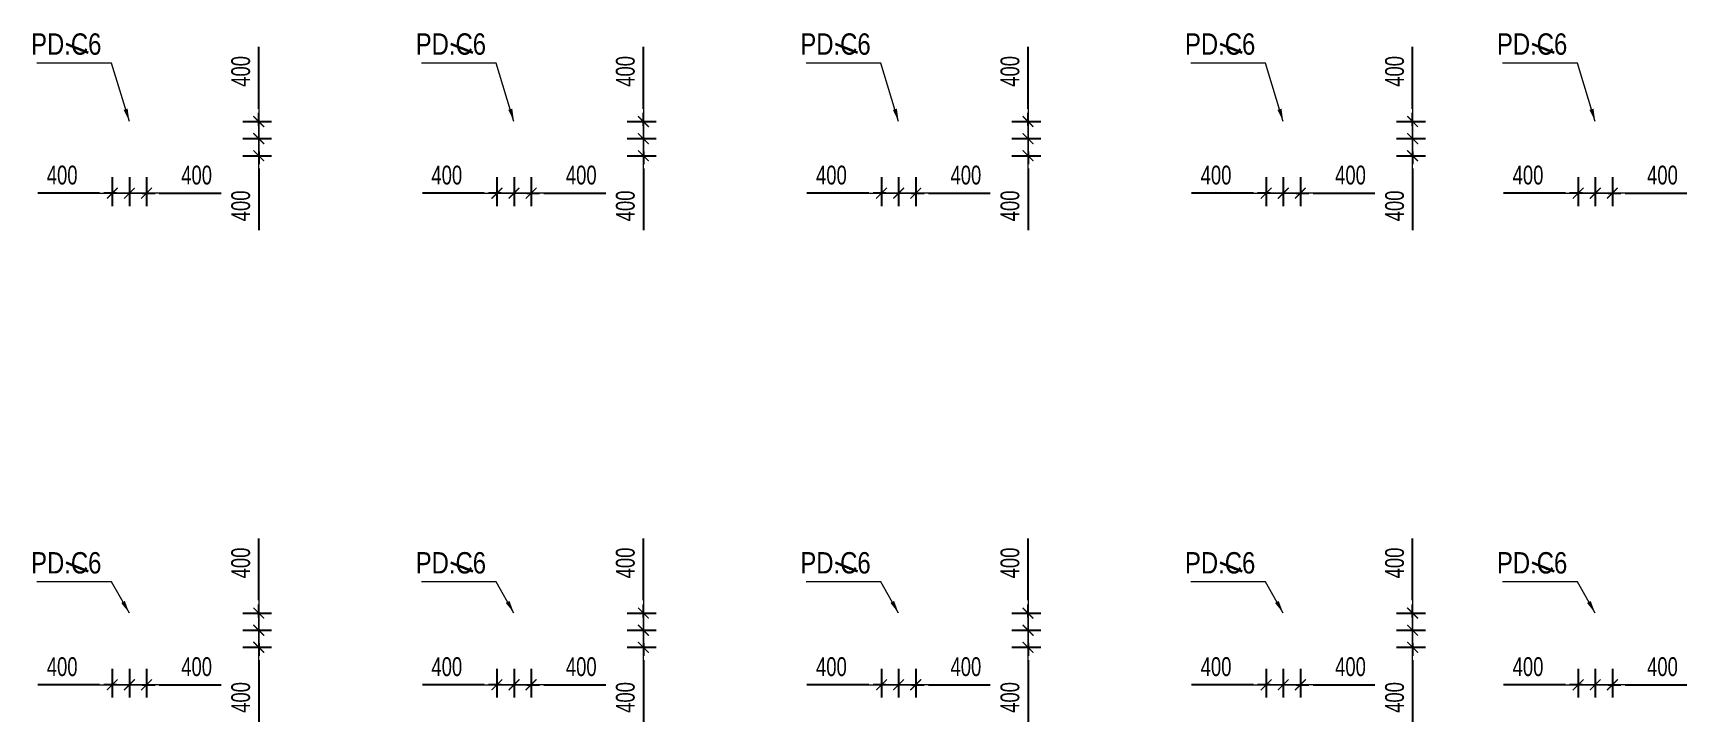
# Model space of a CAD drawing. Header units: millimetres. Extents: x -259680 to 286077, y -1281 to 94455.
# Drawn here: x 52446 to 91145, y 3255 to 19369 of the extents above; entities that cross this region are included whole.
import ezdxf
from ezdxf.enums import TextEntityAlignment as Align

# ---------------------------------------------------------------- set-up
doc = ezdxf.new("R2010")
doc.units = ezdxf.units.MM
doc.layers.get('Defpoints').update_dxf_attribs({"color": 151, "lineweight": 9})
for name, color, linetype, lineweight in [('$0$C1', 20, 'Continuous', 35), ('$1$NDC_S_ANNO', 7, 'Continuous', 20), ('$1$NDC_S_DIM', 1, 'Continuous', 15), ('NDC_S_DIM', 1, 'Continuous', 15)]:
    doc.layers.add(name, color=color, linetype=linetype, lineweight=lineweight)
doc.styles.add('$1$NDC_DIM', font='', dxfattribs={"width": 0.75})
doc.styles.add('$2$ARIAL', font='arial.ttf', dxfattribs={"width": 0.8})
doc.styles.add('NDC_DIM', font='', dxfattribs={"width": 0.75})
doc.styles.get('$1$NDC_DIM').set_extended_font_data('Dotum')
doc.styles.get('NDC_DIM').set_extended_font_data('Dotum')
doc.dimstyles.new('$0$NDC_dim_150', dxfattribs={"dimscale": 150, "dimtxt": 2.2, "dimasz": 1.5, "dimexe": 1.5, "dimexo": 2.5, "dimgap": 1, "dimtad": 1, "dimdec": 0, "dimzin": 0, "dimdsep": 46, "dimtxsty": '$1$NDC_DIM', "dimblk": '$1$DIMMARK', "dimcen": 0.09, "dimdle": 1.2, "dimclrd": 1, "dimclre": 1, "dimclrt": 3, "dimadec": 0, "dimazin": 0, "dimtfac": 1, "dimtdec": 0, "dimtix": 1, "dimtofl": 0, "dimtmove": 0, "dimatfit": 3, "dimfxl": 6, "dimfxlon": 1, "dimtolj": 1, "dimtzin": 0, "dimarcsym": 0})
doc.dimstyles.new('$1$NDC_dim_iso', dxfattribs={"dimtxt": 2.2, "dimasz": 1, "dimexe": 1.5, "dimexo": 2.5, "dimgap": 1, "dimtad": 1, "dimdec": 0, "dimzin": 0, "dimdsep": 46, "dimtxsty": '$1$NDC_DIM', "dimblk": '$1$DIMMARK', "dimcen": 0.09, "dimdle": 1.2, "dimclrd": 1, "dimclre": 1, "dimclrt": 3, "dimadec": 0, "dimazin": 0, "dimtfac": 1, "dimtdec": 0, "dimtix": 1, "dimtofl": 0, "dimtmove": 0, "dimatfit": 3, "dimfxl": 6, "dimfxlon": 1, "dimtolj": 1, "dimtzin": 0, "dimarcsym": 0})
doc.dimstyles.new('NDC_dim_200', dxfattribs={"dimscale": 200, "dimtxt": 2.2, "dimasz": 1.5, "dimexe": 1.5, "dimexo": 2.5, "dimgap": 1, "dimtad": 1, "dimdec": 0, "dimzin": 0, "dimdsep": 46, "dimtxsty": 'NDC_DIM', "dimblk": 'DIMMARK', "dimcen": 0.09, "dimdle": 1.2, "dimclrd": 1, "dimclre": 1, "dimclrt": 3, "dimadec": 0, "dimazin": 0, "dimtfac": 1, "dimtdec": 0, "dimtix": 1, "dimtofl": 0, "dimtmove": 0, "dimatfit": 3, "dimfxl": 6, "dimfxlon": 1, "dimtolj": 1, "dimtzin": 0, "dimarcsym": 0})

# ---------------------------------------------------------------- blocks, each defined once
blk = doc.blocks.new('$1$DIMMARK')
at = {"layer": '$1$NDC_S_DIM', "color": 1}
blk.add_line((-1.5, 0), (1, 0), dxfattribs=at)
at = {"layer": '$1$NDC_S_DIM', "color": 2, "const_width": 0.1}
blk.add_lwpolyline([(-0.42, -0.42), (0.42, 0.42)], dxfattribs=at)
blk = doc.blocks.new('DIMMARK')
at = {"layer": 'NDC_S_DIM', "color": 1}
blk.add_line((-1.5, 0), (1, 0), dxfattribs=at)
at = {"layer": 'NDC_S_DIM', "color": 2, "const_width": 0.1}
blk.add_lwpolyline([(-0.42, -0.42), (0.42, 0.42)], dxfattribs=at)
blk = doc.blocks.new('*D358')
at = {"layer": 'Defpoints', "color": 0, "ltscale": 100, "transparency": 16777216}
for p in [(54700, 5000), (55100, 5000), (55100, 4124)]:
    blk.add_point(p, dxfattribs=at)
at = {"layer": 'NDC_S_DIM', "color": 1, "lineweight": -2, "ltscale": 100, "transparency": 16777216}
for p, q in [((54700, 4500), (54700, 3824)), ((55100, 4500), (55100, 3824)), ((54400, 4124), (54100, 4124)), ((55400, 4124), (56845, 4124))]:
    blk.add_line(p, q, dxfattribs=at)
at = {"layer": 'NDC_S_DIM', "color": 1, "lineweight": -2, "ltscale": 100, "transparency": 16777216, "xscale": 300, "yscale": 300, "zscale": 300}
blk.add_blockref('DIMMARK', (54700, 4124), dxfattribs=at)
at = {"layer": 'NDC_S_DIM', "color": 1, "lineweight": -2, "ltscale": 100, "transparency": 16777216, "xscale": 300, "yscale": 300, "zscale": 300, "rotation": 180}
blk.add_blockref('DIMMARK', (55100, 4124), dxfattribs=at)
at = {"layer": 'NDC_S_DIM', "color": 3, "ltscale": 100, "transparency": 16777216, "insert": (56273, 4545), "char_height": 440, "attachment_point": 5, "style": 'NDC_DIM'}
blk.add_mtext('\\A1;400', dxfattribs=at)
blk = doc.blocks.new('*D359')
at = {"layer": 'Defpoints', "color": 0, "ltscale": 100, "transparency": 16777216}
for p in [(54300, 5000), (54700, 5000), (54700, 4124)]:
    blk.add_point(p, dxfattribs=at)
at = {"layer": 'NDC_S_DIM', "color": 1, "lineweight": -2, "ltscale": 100, "transparency": 16777216}
for p, q in [((54300, 4500), (54300, 3824)), ((54700, 4500), (54700, 3824)), ((54000, 4124), (52555, 4124)), ((55000, 4124), (55300, 4124))]:
    blk.add_line(p, q, dxfattribs=at)
at = {"layer": 'NDC_S_DIM', "color": 1, "lineweight": -2, "ltscale": 100, "transparency": 16777216, "xscale": 300, "yscale": 300, "zscale": 300}
blk.add_blockref('DIMMARK', (54300, 4124), dxfattribs=at)
at = {"layer": 'NDC_S_DIM', "color": 1, "lineweight": -2, "ltscale": 100, "transparency": 16777216, "xscale": 300, "yscale": 300, "zscale": 300, "rotation": 180}
blk.add_blockref('DIMMARK', (54700, 4124), dxfattribs=at)
at = {"layer": 'NDC_S_DIM', "color": 3, "ltscale": 100, "transparency": 16777216, "insert": (53127, 4545), "char_height": 440, "attachment_point": 5, "style": 'NDC_DIM'}
blk.add_mtext('\\A1;400', dxfattribs=at)
blk = doc.blocks.new('*D360')
at = {"layer": 'Defpoints', "color": 0, "ltscale": 100, "transparency": 16777216}
for p in [(56851, 5800), (57727, 5800), (56851, 5400)]:
    blk.add_point(p, dxfattribs=at)
at = {"layer": 'NDC_S_DIM', "color": 1, "lineweight": -2, "ltscale": 100, "transparency": 16777216}
for p, q in [((57727, 6100), (57727, 7545)), ((57351, 5800), (58027, 5800)), ((57351, 5400), (58027, 5400)), ((57727, 5100), (57727, 4800))]:
    blk.add_line(p, q, dxfattribs=at)
at = {"layer": 'NDC_S_DIM', "color": 1, "lineweight": -2, "ltscale": 100, "transparency": 16777216, "xscale": 300, "yscale": 300, "zscale": 300}
for p, rotation in [((57727, 5800), 270), ((57727, 5400), 90)]:
    blk.add_blockref('DIMMARK', p, dxfattribs=dict(at, rotation=rotation))
at = {"layer": 'NDC_S_DIM', "color": 3, "ltscale": 100, "transparency": 16777216, "insert": (57306, 6973), "char_height": 440, "attachment_point": 5, "rotation": 90, "style": 'NDC_DIM'}
blk.add_mtext('\\A1;400', dxfattribs=at)
blk = doc.blocks.new('*D361')
at = {"layer": 'Defpoints', "color": 0, "ltscale": 100, "transparency": 16777216}
for p in [(56851, 5400), (57727, 5400), (56851, 5000)]:
    blk.add_point(p, dxfattribs=at)
at = {"layer": 'NDC_S_DIM', "color": 1, "lineweight": -2, "ltscale": 100, "transparency": 16777216}
for p, q in [((57727, 5700), (57727, 6000)), ((57351, 5400), (58027, 5400)), ((57351, 5000), (58027, 5000)), ((57727, 4700), (57727, 3255))]:
    blk.add_line(p, q, dxfattribs=at)
at = {"layer": 'NDC_S_DIM', "color": 1, "lineweight": -2, "ltscale": 100, "transparency": 16777216, "xscale": 300, "yscale": 300, "zscale": 300}
for p, rotation in [((57727, 5400), 270), ((57727, 5000), 90)]:
    blk.add_blockref('DIMMARK', p, dxfattribs=dict(at, rotation=rotation))
at = {"layer": 'NDC_S_DIM', "color": 3, "ltscale": 100, "transparency": 16777216, "insert": (57306, 3827), "char_height": 440, "attachment_point": 5, "rotation": 90, "style": 'NDC_DIM'}
blk.add_mtext('\\A1;400', dxfattribs=at)
blk = doc.blocks.new('*D362')
at = {"layer": 'Defpoints', "color": 0, "ltscale": 100, "transparency": 16777216}
for p in [(63700, 5000), (64100, 5000), (64100, 4124)]:
    blk.add_point(p, dxfattribs=at)
at = {"layer": 'NDC_S_DIM', "color": 1, "lineweight": -2, "ltscale": 100, "transparency": 16777216}
for p, q in [((63700, 4500), (63700, 3824)), ((64100, 4500), (64100, 3824)), ((63400, 4124), (63100, 4124)), ((64400, 4124), (65845, 4124))]:
    blk.add_line(p, q, dxfattribs=at)
at = {"layer": 'NDC_S_DIM', "color": 1, "lineweight": -2, "ltscale": 100, "transparency": 16777216, "xscale": 300, "yscale": 300, "zscale": 300}
blk.add_blockref('DIMMARK', (63700, 4124), dxfattribs=at)
at = {"layer": 'NDC_S_DIM', "color": 1, "lineweight": -2, "ltscale": 100, "transparency": 16777216, "xscale": 300, "yscale": 300, "zscale": 300, "rotation": 180}
blk.add_blockref('DIMMARK', (64100, 4124), dxfattribs=at)
at = {"layer": 'NDC_S_DIM', "color": 3, "ltscale": 100, "transparency": 16777216, "insert": (65273, 4545), "char_height": 440, "attachment_point": 5, "style": 'NDC_DIM'}
blk.add_mtext('\\A1;400', dxfattribs=at)
blk = doc.blocks.new('*D363')
at = {"layer": 'Defpoints', "color": 0, "ltscale": 100, "transparency": 16777216}
for p in [(63300, 5000), (63700, 5000), (63700, 4124)]:
    blk.add_point(p, dxfattribs=at)
at = {"layer": 'NDC_S_DIM', "color": 1, "lineweight": -2, "ltscale": 100, "transparency": 16777216}
for p, q in [((63300, 4500), (63300, 3824)), ((63700, 4500), (63700, 3824)), ((63000, 4124), (61555, 4124)), ((64000, 4124), (64300, 4124))]:
    blk.add_line(p, q, dxfattribs=at)
at = {"layer": 'NDC_S_DIM', "color": 1, "lineweight": -2, "ltscale": 100, "transparency": 16777216, "xscale": 300, "yscale": 300, "zscale": 300}
blk.add_blockref('DIMMARK', (63300, 4124), dxfattribs=at)
at = {"layer": 'NDC_S_DIM', "color": 1, "lineweight": -2, "ltscale": 100, "transparency": 16777216, "xscale": 300, "yscale": 300, "zscale": 300, "rotation": 180}
blk.add_blockref('DIMMARK', (63700, 4124), dxfattribs=at)
at = {"layer": 'NDC_S_DIM', "color": 3, "ltscale": 100, "transparency": 16777216, "insert": (62127, 4545), "char_height": 440, "attachment_point": 5, "style": 'NDC_DIM'}
blk.add_mtext('\\A1;400', dxfattribs=at)
blk = doc.blocks.new('*D364')
at = {"layer": 'Defpoints', "color": 0, "ltscale": 100, "transparency": 16777216}
for p in [(65851, 5800), (66727, 5800), (65851, 5400)]:
    blk.add_point(p, dxfattribs=at)
at = {"layer": 'NDC_S_DIM', "color": 1, "lineweight": -2, "ltscale": 100, "transparency": 16777216}
for p, q in [((66727, 6100), (66727, 7545)), ((66351, 5800), (67027, 5800)), ((66351, 5400), (67027, 5400)), ((66727, 5100), (66727, 4800))]:
    blk.add_line(p, q, dxfattribs=at)
at = {"layer": 'NDC_S_DIM', "color": 1, "lineweight": -2, "ltscale": 100, "transparency": 16777216, "xscale": 300, "yscale": 300, "zscale": 300}
for p, rotation in [((66727, 5800), 270), ((66727, 5400), 90)]:
    blk.add_blockref('DIMMARK', p, dxfattribs=dict(at, rotation=rotation))
at = {"layer": 'NDC_S_DIM', "color": 3, "ltscale": 100, "transparency": 16777216, "insert": (66306, 6973), "char_height": 440, "attachment_point": 5, "rotation": 90, "style": 'NDC_DIM'}
blk.add_mtext('\\A1;400', dxfattribs=at)
blk = doc.blocks.new('*D365')
at = {"layer": 'Defpoints', "color": 0, "ltscale": 100, "transparency": 16777216}
for p in [(65851, 5400), (66727, 5400), (65851, 5000)]:
    blk.add_point(p, dxfattribs=at)
at = {"layer": 'NDC_S_DIM', "color": 1, "lineweight": -2, "ltscale": 100, "transparency": 16777216}
for p, q in [((66727, 5700), (66727, 6000)), ((66351, 5400), (67027, 5400)), ((66351, 5000), (67027, 5000)), ((66727, 4700), (66727, 3255))]:
    blk.add_line(p, q, dxfattribs=at)
at = {"layer": 'NDC_S_DIM', "color": 1, "lineweight": -2, "ltscale": 100, "transparency": 16777216, "xscale": 300, "yscale": 300, "zscale": 300}
for p, rotation in [((66727, 5400), 270), ((66727, 5000), 90)]:
    blk.add_blockref('DIMMARK', p, dxfattribs=dict(at, rotation=rotation))
at = {"layer": 'NDC_S_DIM', "color": 3, "ltscale": 100, "transparency": 16777216, "insert": (66306, 3827), "char_height": 440, "attachment_point": 5, "rotation": 90, "style": 'NDC_DIM'}
blk.add_mtext('\\A1;400', dxfattribs=at)
blk = doc.blocks.new('*D366')
at = {"layer": 'Defpoints', "color": 0, "ltscale": 100, "transparency": 16777216}
for p in [(72700, 5000), (73100, 5000), (73100, 4124)]:
    blk.add_point(p, dxfattribs=at)
at = {"layer": 'NDC_S_DIM', "color": 1, "lineweight": -2, "ltscale": 100, "transparency": 16777216}
for p, q in [((72700, 4500), (72700, 3824)), ((73100, 4500), (73100, 3824)), ((72400, 4124), (72100, 4124)), ((73400, 4124), (74845, 4124))]:
    blk.add_line(p, q, dxfattribs=at)
at = {"layer": 'NDC_S_DIM', "color": 1, "lineweight": -2, "ltscale": 100, "transparency": 16777216, "xscale": 300, "yscale": 300, "zscale": 300}
blk.add_blockref('DIMMARK', (72700, 4124), dxfattribs=at)
at = {"layer": 'NDC_S_DIM', "color": 1, "lineweight": -2, "ltscale": 100, "transparency": 16777216, "xscale": 300, "yscale": 300, "zscale": 300, "rotation": 180}
blk.add_blockref('DIMMARK', (73100, 4124), dxfattribs=at)
at = {"layer": 'NDC_S_DIM', "color": 3, "ltscale": 100, "transparency": 16777216, "insert": (74273, 4545), "char_height": 440, "attachment_point": 5, "style": 'NDC_DIM'}
blk.add_mtext('\\A1;400', dxfattribs=at)
blk = doc.blocks.new('*D367')
at = {"layer": 'Defpoints', "color": 0, "ltscale": 100, "transparency": 16777216}
for p in [(72300, 5000), (72700, 5000), (72700, 4124)]:
    blk.add_point(p, dxfattribs=at)
at = {"layer": 'NDC_S_DIM', "color": 1, "lineweight": -2, "ltscale": 100, "transparency": 16777216}
for p, q in [((72300, 4500), (72300, 3824)), ((72700, 4500), (72700, 3824)), ((72000, 4124), (70555, 4124)), ((73000, 4124), (73300, 4124))]:
    blk.add_line(p, q, dxfattribs=at)
at = {"layer": 'NDC_S_DIM', "color": 1, "lineweight": -2, "ltscale": 100, "transparency": 16777216, "xscale": 300, "yscale": 300, "zscale": 300}
blk.add_blockref('DIMMARK', (72300, 4124), dxfattribs=at)
at = {"layer": 'NDC_S_DIM', "color": 1, "lineweight": -2, "ltscale": 100, "transparency": 16777216, "xscale": 300, "yscale": 300, "zscale": 300, "rotation": 180}
blk.add_blockref('DIMMARK', (72700, 4124), dxfattribs=at)
at = {"layer": 'NDC_S_DIM', "color": 3, "ltscale": 100, "transparency": 16777216, "insert": (71127, 4545), "char_height": 440, "attachment_point": 5, "style": 'NDC_DIM'}
blk.add_mtext('\\A1;400', dxfattribs=at)
blk = doc.blocks.new('*D368')
at = {"layer": 'Defpoints', "color": 0, "ltscale": 100, "transparency": 16777216}
for p in [(74851, 5800), (75727, 5800), (74851, 5400)]:
    blk.add_point(p, dxfattribs=at)
at = {"layer": 'NDC_S_DIM', "color": 1, "lineweight": -2, "ltscale": 100, "transparency": 16777216}
for p, q in [((75727, 6100), (75727, 7545)), ((75351, 5800), (76027, 5800)), ((75351, 5400), (76027, 5400)), ((75727, 5100), (75727, 4800))]:
    blk.add_line(p, q, dxfattribs=at)
at = {"layer": 'NDC_S_DIM', "color": 1, "lineweight": -2, "ltscale": 100, "transparency": 16777216, "xscale": 300, "yscale": 300, "zscale": 300}
for p, rotation in [((75727, 5800), 270), ((75727, 5400), 90)]:
    blk.add_blockref('DIMMARK', p, dxfattribs=dict(at, rotation=rotation))
at = {"layer": 'NDC_S_DIM', "color": 3, "ltscale": 100, "transparency": 16777216, "insert": (75306, 6973), "char_height": 440, "attachment_point": 5, "rotation": 90, "style": 'NDC_DIM'}
blk.add_mtext('\\A1;400', dxfattribs=at)
blk = doc.blocks.new('*D369')
at = {"layer": 'Defpoints', "color": 0, "ltscale": 100, "transparency": 16777216}
for p in [(74851, 5400), (75727, 5400), (74851, 5000)]:
    blk.add_point(p, dxfattribs=at)
at = {"layer": 'NDC_S_DIM', "color": 1, "lineweight": -2, "ltscale": 100, "transparency": 16777216}
for p, q in [((75727, 5700), (75727, 6000)), ((75351, 5400), (76027, 5400)), ((75351, 5000), (76027, 5000)), ((75727, 4700), (75727, 3255))]:
    blk.add_line(p, q, dxfattribs=at)
at = {"layer": 'NDC_S_DIM', "color": 1, "lineweight": -2, "ltscale": 100, "transparency": 16777216, "xscale": 300, "yscale": 300, "zscale": 300}
for p, rotation in [((75727, 5400), 270), ((75727, 5000), 90)]:
    blk.add_blockref('DIMMARK', p, dxfattribs=dict(at, rotation=rotation))
at = {"layer": 'NDC_S_DIM', "color": 3, "ltscale": 100, "transparency": 16777216, "insert": (75306, 3827), "char_height": 440, "attachment_point": 5, "rotation": 90, "style": 'NDC_DIM'}
blk.add_mtext('\\A1;400', dxfattribs=at)
blk = doc.blocks.new('*D370')
at = {"layer": 'Defpoints', "color": 0, "ltscale": 100, "transparency": 16777216}
for p in [(81700, 5000), (82100, 5000), (82100, 4124)]:
    blk.add_point(p, dxfattribs=at)
at = {"layer": 'NDC_S_DIM', "color": 1, "lineweight": -2, "ltscale": 100, "transparency": 16777216}
for p, q in [((81700, 4500), (81700, 3824)), ((82100, 4500), (82100, 3824)), ((81400, 4124), (81100, 4124)), ((82400, 4124), (83845, 4124))]:
    blk.add_line(p, q, dxfattribs=at)
at = {"layer": 'NDC_S_DIM', "color": 1, "lineweight": -2, "ltscale": 100, "transparency": 16777216, "xscale": 300, "yscale": 300, "zscale": 300}
blk.add_blockref('DIMMARK', (81700, 4124), dxfattribs=at)
at = {"layer": 'NDC_S_DIM', "color": 1, "lineweight": -2, "ltscale": 100, "transparency": 16777216, "xscale": 300, "yscale": 300, "zscale": 300, "rotation": 180}
blk.add_blockref('DIMMARK', (82100, 4124), dxfattribs=at)
at = {"layer": 'NDC_S_DIM', "color": 3, "ltscale": 100, "transparency": 16777216, "insert": (83273, 4545), "char_height": 440, "attachment_point": 5, "style": 'NDC_DIM'}
blk.add_mtext('\\A1;400', dxfattribs=at)
blk = doc.blocks.new('*D371')
at = {"layer": 'Defpoints', "color": 0, "ltscale": 100, "transparency": 16777216}
for p in [(81300, 5000), (81700, 5000), (81700, 4124)]:
    blk.add_point(p, dxfattribs=at)
at = {"layer": 'NDC_S_DIM', "color": 1, "lineweight": -2, "ltscale": 100, "transparency": 16777216}
for p, q in [((81300, 4500), (81300, 3824)), ((81700, 4500), (81700, 3824)), ((81000, 4124), (79555, 4124)), ((82000, 4124), (82300, 4124))]:
    blk.add_line(p, q, dxfattribs=at)
at = {"layer": 'NDC_S_DIM', "color": 1, "lineweight": -2, "ltscale": 100, "transparency": 16777216, "xscale": 300, "yscale": 300, "zscale": 300}
blk.add_blockref('DIMMARK', (81300, 4124), dxfattribs=at)
at = {"layer": 'NDC_S_DIM', "color": 1, "lineweight": -2, "ltscale": 100, "transparency": 16777216, "xscale": 300, "yscale": 300, "zscale": 300, "rotation": 180}
blk.add_blockref('DIMMARK', (81700, 4124), dxfattribs=at)
at = {"layer": 'NDC_S_DIM', "color": 3, "ltscale": 100, "transparency": 16777216, "insert": (80127, 4545), "char_height": 440, "attachment_point": 5, "style": 'NDC_DIM'}
blk.add_mtext('\\A1;400', dxfattribs=at)
blk = doc.blocks.new('*D372')
at = {"layer": 'Defpoints', "color": 0, "ltscale": 100, "transparency": 16777216}
for p in [(83851, 5800), (84727, 5800), (83851, 5400)]:
    blk.add_point(p, dxfattribs=at)
at = {"layer": 'NDC_S_DIM', "color": 1, "lineweight": -2, "ltscale": 100, "transparency": 16777216}
for p, q in [((84727, 6100), (84727, 7545)), ((84351, 5800), (85027, 5800)), ((84351, 5400), (85027, 5400)), ((84727, 5100), (84727, 4800))]:
    blk.add_line(p, q, dxfattribs=at)
at = {"layer": 'NDC_S_DIM', "color": 1, "lineweight": -2, "ltscale": 100, "transparency": 16777216, "xscale": 300, "yscale": 300, "zscale": 300}
for p, rotation in [((84727, 5800), 270), ((84727, 5400), 90)]:
    blk.add_blockref('DIMMARK', p, dxfattribs=dict(at, rotation=rotation))
at = {"layer": 'NDC_S_DIM', "color": 3, "ltscale": 100, "transparency": 16777216, "insert": (84306, 6973), "char_height": 440, "attachment_point": 5, "rotation": 90, "style": 'NDC_DIM'}
blk.add_mtext('\\A1;400', dxfattribs=at)
blk = doc.blocks.new('*D373')
at = {"layer": 'Defpoints', "color": 0, "ltscale": 100, "transparency": 16777216}
for p in [(83851, 5400), (84727, 5400), (83851, 5000)]:
    blk.add_point(p, dxfattribs=at)
at = {"layer": 'NDC_S_DIM', "color": 1, "lineweight": -2, "ltscale": 100, "transparency": 16777216}
for p, q in [((84727, 5700), (84727, 6000)), ((84351, 5400), (85027, 5400)), ((84351, 5000), (85027, 5000)), ((84727, 4700), (84727, 3255))]:
    blk.add_line(p, q, dxfattribs=at)
at = {"layer": 'NDC_S_DIM', "color": 1, "lineweight": -2, "ltscale": 100, "transparency": 16777216, "xscale": 300, "yscale": 300, "zscale": 300}
for p, rotation in [((84727, 5400), 270), ((84727, 5000), 90)]:
    blk.add_blockref('DIMMARK', p, dxfattribs=dict(at, rotation=rotation))
at = {"layer": 'NDC_S_DIM', "color": 3, "ltscale": 100, "transparency": 16777216, "insert": (84306, 3827), "char_height": 440, "attachment_point": 5, "rotation": 90, "style": 'NDC_DIM'}
blk.add_mtext('\\A1;400', dxfattribs=at)
blk = doc.blocks.new('*D374')
at = {"layer": 'Defpoints', "color": 0, "ltscale": 100, "transparency": 16777216}
for p in [(89000, 5000), (89400, 5000), (89400, 4124)]:
    blk.add_point(p, dxfattribs=at)
at = {"layer": 'NDC_S_DIM', "color": 1, "lineweight": -2, "ltscale": 100, "transparency": 16777216}
for p, q in [((89000, 4500), (89000, 3824)), ((89400, 4500), (89400, 3824)), ((88700, 4124), (88400, 4124)), ((89700, 4124), (91145, 4124))]:
    blk.add_line(p, q, dxfattribs=at)
at = {"layer": 'NDC_S_DIM', "color": 1, "lineweight": -2, "ltscale": 100, "transparency": 16777216, "xscale": 300, "yscale": 300, "zscale": 300}
blk.add_blockref('DIMMARK', (89000, 4124), dxfattribs=at)
at = {"layer": 'NDC_S_DIM', "color": 1, "lineweight": -2, "ltscale": 100, "transparency": 16777216, "xscale": 300, "yscale": 300, "zscale": 300, "rotation": 180}
blk.add_blockref('DIMMARK', (89400, 4124), dxfattribs=at)
at = {"layer": 'NDC_S_DIM', "color": 3, "ltscale": 100, "transparency": 16777216, "insert": (90573, 4545), "char_height": 440, "attachment_point": 5, "style": 'NDC_DIM'}
blk.add_mtext('\\A1;400', dxfattribs=at)
blk = doc.blocks.new('*D375')
at = {"layer": 'Defpoints', "color": 0, "ltscale": 100, "transparency": 16777216}
for p in [(88600, 5000), (89000, 5000), (89000, 4124)]:
    blk.add_point(p, dxfattribs=at)
at = {"layer": 'NDC_S_DIM', "color": 1, "lineweight": -2, "ltscale": 100, "transparency": 16777216}
for p, q in [((88600, 4500), (88600, 3824)), ((89000, 4500), (89000, 3824)), ((88300, 4124), (86855, 4124)), ((89300, 4124), (89600, 4124))]:
    blk.add_line(p, q, dxfattribs=at)
at = {"layer": 'NDC_S_DIM', "color": 1, "lineweight": -2, "ltscale": 100, "transparency": 16777216, "xscale": 300, "yscale": 300, "zscale": 300}
blk.add_blockref('DIMMARK', (88600, 4124), dxfattribs=at)
at = {"layer": 'NDC_S_DIM', "color": 1, "lineweight": -2, "ltscale": 100, "transparency": 16777216, "xscale": 300, "yscale": 300, "zscale": 300, "rotation": 180}
blk.add_blockref('DIMMARK', (89000, 4124), dxfattribs=at)
at = {"layer": 'NDC_S_DIM', "color": 3, "ltscale": 100, "transparency": 16777216, "insert": (87427, 4545), "char_height": 440, "attachment_point": 5, "style": 'NDC_DIM'}
blk.add_mtext('\\A1;400', dxfattribs=at)
blk = doc.blocks.new('*D386')
at = {"layer": 'Defpoints', "color": 0, "ltscale": 100, "transparency": 16777216}
for p in [(89000, 16500), (89400, 16500), (89400, 15624)]:
    blk.add_point(p, dxfattribs=at)
at = {"layer": 'NDC_S_DIM', "color": 1, "lineweight": -2, "ltscale": 100, "transparency": 16777216}
for p, q in [((89000, 16000), (89000, 15324)), ((89400, 16000), (89400, 15324)), ((88700, 15624), (88400, 15624)), ((89700, 15624), (91145, 15624))]:
    blk.add_line(p, q, dxfattribs=at)
at = {"layer": 'NDC_S_DIM', "color": 1, "lineweight": -2, "ltscale": 100, "transparency": 16777216, "xscale": 300, "yscale": 300, "zscale": 300}
blk.add_blockref('DIMMARK', (89000, 15624), dxfattribs=at)
at = {"layer": 'NDC_S_DIM', "color": 1, "lineweight": -2, "ltscale": 100, "transparency": 16777216, "xscale": 300, "yscale": 300, "zscale": 300, "rotation": 180}
blk.add_blockref('DIMMARK', (89400, 15624), dxfattribs=at)
at = {"layer": 'NDC_S_DIM', "color": 3, "ltscale": 100, "transparency": 16777216, "insert": (90573, 16045), "char_height": 440, "attachment_point": 5, "style": 'NDC_DIM'}
blk.add_mtext('\\A1;400', dxfattribs=at)
blk = doc.blocks.new('*D387')
at = {"layer": 'Defpoints', "color": 0, "ltscale": 100, "transparency": 16777216}
for p in [(88600, 16500), (89000, 16500), (89000, 15624)]:
    blk.add_point(p, dxfattribs=at)
at = {"layer": 'NDC_S_DIM', "color": 1, "lineweight": -2, "ltscale": 100, "transparency": 16777216}
for p, q in [((88600, 16000), (88600, 15324)), ((89000, 16000), (89000, 15324)), ((88300, 15624), (86855, 15624)), ((89300, 15624), (89600, 15624))]:
    blk.add_line(p, q, dxfattribs=at)
at = {"layer": 'NDC_S_DIM', "color": 1, "lineweight": -2, "ltscale": 100, "transparency": 16777216, "xscale": 300, "yscale": 300, "zscale": 300}
blk.add_blockref('DIMMARK', (88600, 15624), dxfattribs=at)
at = {"layer": 'NDC_S_DIM', "color": 1, "lineweight": -2, "ltscale": 100, "transparency": 16777216, "xscale": 300, "yscale": 300, "zscale": 300, "rotation": 180}
blk.add_blockref('DIMMARK', (89000, 15624), dxfattribs=at)
at = {"layer": 'NDC_S_DIM', "color": 3, "ltscale": 100, "transparency": 16777216, "insert": (87427, 16045), "char_height": 440, "attachment_point": 5, "style": 'NDC_DIM'}
blk.add_mtext('\\A1;400', dxfattribs=at)
blk = doc.blocks.new('*D390')
at = {"layer": 'Defpoints', "color": 0, "ltscale": 100, "transparency": 16777216}
for p in [(81700, 16500), (82100, 16500), (82100, 15624)]:
    blk.add_point(p, dxfattribs=at)
at = {"layer": 'NDC_S_DIM', "color": 1, "lineweight": -2, "ltscale": 100, "transparency": 16777216}
for p, q in [((81700, 16000), (81700, 15324)), ((82100, 16000), (82100, 15324)), ((81400, 15624), (81100, 15624)), ((82400, 15624), (83845, 15624))]:
    blk.add_line(p, q, dxfattribs=at)
at = {"layer": 'NDC_S_DIM', "color": 1, "lineweight": -2, "ltscale": 100, "transparency": 16777216, "xscale": 300, "yscale": 300, "zscale": 300}
blk.add_blockref('DIMMARK', (81700, 15624), dxfattribs=at)
at = {"layer": 'NDC_S_DIM', "color": 1, "lineweight": -2, "ltscale": 100, "transparency": 16777216, "xscale": 300, "yscale": 300, "zscale": 300, "rotation": 180}
blk.add_blockref('DIMMARK', (82100, 15624), dxfattribs=at)
at = {"layer": 'NDC_S_DIM', "color": 3, "ltscale": 100, "transparency": 16777216, "insert": (83273, 16045), "char_height": 440, "attachment_point": 5, "style": 'NDC_DIM'}
blk.add_mtext('\\A1;400', dxfattribs=at)
blk = doc.blocks.new('*D391')
at = {"layer": 'Defpoints', "color": 0, "ltscale": 100, "transparency": 16777216}
for p in [(81300, 16500), (81700, 16500), (81700, 15624)]:
    blk.add_point(p, dxfattribs=at)
at = {"layer": 'NDC_S_DIM', "color": 1, "lineweight": -2, "ltscale": 100, "transparency": 16777216}
for p, q in [((81300, 16000), (81300, 15324)), ((81700, 16000), (81700, 15324)), ((81000, 15624), (79555, 15624)), ((82000, 15624), (82300, 15624))]:
    blk.add_line(p, q, dxfattribs=at)
at = {"layer": 'NDC_S_DIM', "color": 1, "lineweight": -2, "ltscale": 100, "transparency": 16777216, "xscale": 300, "yscale": 300, "zscale": 300}
blk.add_blockref('DIMMARK', (81300, 15624), dxfattribs=at)
at = {"layer": 'NDC_S_DIM', "color": 1, "lineweight": -2, "ltscale": 100, "transparency": 16777216, "xscale": 300, "yscale": 300, "zscale": 300, "rotation": 180}
blk.add_blockref('DIMMARK', (81700, 15624), dxfattribs=at)
at = {"layer": 'NDC_S_DIM', "color": 3, "ltscale": 100, "transparency": 16777216, "insert": (80127, 16045), "char_height": 440, "attachment_point": 5, "style": 'NDC_DIM'}
blk.add_mtext('\\A1;400', dxfattribs=at)
blk = doc.blocks.new('*D392')
at = {"layer": 'Defpoints', "color": 0, "ltscale": 100, "transparency": 16777216}
for p in [(83851, 17300), (84727, 17300), (83851, 16900)]:
    blk.add_point(p, dxfattribs=at)
at = {"layer": 'NDC_S_DIM', "color": 1, "lineweight": -2, "ltscale": 100, "transparency": 16777216}
for p, q in [((84727, 17600), (84727, 19045)), ((84351, 17300), (85027, 17300)), ((84351, 16900), (85027, 16900)), ((84727, 16600), (84727, 16300))]:
    blk.add_line(p, q, dxfattribs=at)
at = {"layer": 'NDC_S_DIM', "color": 1, "lineweight": -2, "ltscale": 100, "transparency": 16777216, "xscale": 300, "yscale": 300, "zscale": 300}
for p, rotation in [((84727, 17300), 270), ((84727, 16900), 90)]:
    blk.add_blockref('DIMMARK', p, dxfattribs=dict(at, rotation=rotation))
at = {"layer": 'NDC_S_DIM', "color": 3, "ltscale": 100, "transparency": 16777216, "insert": (84306, 18473), "char_height": 440, "attachment_point": 5, "rotation": 90, "style": 'NDC_DIM'}
blk.add_mtext('\\A1;400', dxfattribs=at)
blk = doc.blocks.new('*D393')
at = {"layer": 'Defpoints', "color": 0, "ltscale": 100, "transparency": 16777216}
for p in [(83851, 16900), (84727, 16900), (83851, 16500)]:
    blk.add_point(p, dxfattribs=at)
at = {"layer": 'NDC_S_DIM', "color": 1, "lineweight": -2, "ltscale": 100, "transparency": 16777216}
for p, q in [((84727, 17200), (84727, 17500)), ((84351, 16900), (85027, 16900)), ((84351, 16500), (85027, 16500)), ((84727, 16200), (84727, 14755))]:
    blk.add_line(p, q, dxfattribs=at)
at = {"layer": 'NDC_S_DIM', "color": 1, "lineweight": -2, "ltscale": 100, "transparency": 16777216, "xscale": 300, "yscale": 300, "zscale": 300}
for p, rotation in [((84727, 16900), 270), ((84727, 16500), 90)]:
    blk.add_blockref('DIMMARK', p, dxfattribs=dict(at, rotation=rotation))
at = {"layer": 'NDC_S_DIM', "color": 3, "ltscale": 100, "transparency": 16777216, "insert": (84306, 15327), "char_height": 440, "attachment_point": 5, "rotation": 90, "style": 'NDC_DIM'}
blk.add_mtext('\\A1;400', dxfattribs=at)
blk = doc.blocks.new('*D394')
at = {"layer": 'Defpoints', "color": 0, "ltscale": 100, "transparency": 16777216}
for p in [(72700, 16500), (73100, 16500), (73100, 15624)]:
    blk.add_point(p, dxfattribs=at)
at = {"layer": 'NDC_S_DIM', "color": 1, "lineweight": -2, "ltscale": 100, "transparency": 16777216}
for p, q in [((72700, 16000), (72700, 15324)), ((73100, 16000), (73100, 15324)), ((72400, 15624), (72100, 15624)), ((73400, 15624), (74845, 15624))]:
    blk.add_line(p, q, dxfattribs=at)
at = {"layer": 'NDC_S_DIM', "color": 1, "lineweight": -2, "ltscale": 100, "transparency": 16777216, "xscale": 300, "yscale": 300, "zscale": 300}
blk.add_blockref('DIMMARK', (72700, 15624), dxfattribs=at)
at = {"layer": 'NDC_S_DIM', "color": 1, "lineweight": -2, "ltscale": 100, "transparency": 16777216, "xscale": 300, "yscale": 300, "zscale": 300, "rotation": 180}
blk.add_blockref('DIMMARK', (73100, 15624), dxfattribs=at)
at = {"layer": 'NDC_S_DIM', "color": 3, "ltscale": 100, "transparency": 16777216, "insert": (74273, 16045), "char_height": 440, "attachment_point": 5, "style": 'NDC_DIM'}
blk.add_mtext('\\A1;400', dxfattribs=at)
blk = doc.blocks.new('*D395')
at = {"layer": 'Defpoints', "color": 0, "ltscale": 100, "transparency": 16777216}
for p in [(72300, 16500), (72700, 16500), (72700, 15624)]:
    blk.add_point(p, dxfattribs=at)
at = {"layer": 'NDC_S_DIM', "color": 1, "lineweight": -2, "ltscale": 100, "transparency": 16777216}
for p, q in [((72300, 16000), (72300, 15324)), ((72700, 16000), (72700, 15324)), ((72000, 15624), (70555, 15624)), ((73000, 15624), (73300, 15624))]:
    blk.add_line(p, q, dxfattribs=at)
at = {"layer": 'NDC_S_DIM', "color": 1, "lineweight": -2, "ltscale": 100, "transparency": 16777216, "xscale": 300, "yscale": 300, "zscale": 300}
blk.add_blockref('DIMMARK', (72300, 15624), dxfattribs=at)
at = {"layer": 'NDC_S_DIM', "color": 1, "lineweight": -2, "ltscale": 100, "transparency": 16777216, "xscale": 300, "yscale": 300, "zscale": 300, "rotation": 180}
blk.add_blockref('DIMMARK', (72700, 15624), dxfattribs=at)
at = {"layer": 'NDC_S_DIM', "color": 3, "ltscale": 100, "transparency": 16777216, "insert": (71127, 16045), "char_height": 440, "attachment_point": 5, "style": 'NDC_DIM'}
blk.add_mtext('\\A1;400', dxfattribs=at)
blk = doc.blocks.new('*D396')
at = {"layer": 'Defpoints', "color": 0, "ltscale": 100, "transparency": 16777216}
for p in [(74851, 17300), (75727, 17300), (74851, 16900)]:
    blk.add_point(p, dxfattribs=at)
at = {"layer": 'NDC_S_DIM', "color": 1, "lineweight": -2, "ltscale": 100, "transparency": 16777216}
for p, q in [((75727, 17600), (75727, 19045)), ((75351, 17300), (76027, 17300)), ((75351, 16900), (76027, 16900)), ((75727, 16600), (75727, 16300))]:
    blk.add_line(p, q, dxfattribs=at)
at = {"layer": 'NDC_S_DIM', "color": 1, "lineweight": -2, "ltscale": 100, "transparency": 16777216, "xscale": 300, "yscale": 300, "zscale": 300}
for p, rotation in [((75727, 17300), 270), ((75727, 16900), 90)]:
    blk.add_blockref('DIMMARK', p, dxfattribs=dict(at, rotation=rotation))
at = {"layer": 'NDC_S_DIM', "color": 3, "ltscale": 100, "transparency": 16777216, "insert": (75306, 18473), "char_height": 440, "attachment_point": 5, "rotation": 90, "style": 'NDC_DIM'}
blk.add_mtext('\\A1;400', dxfattribs=at)
blk = doc.blocks.new('*D397')
at = {"layer": 'Defpoints', "color": 0, "ltscale": 100, "transparency": 16777216}
for p in [(74851, 16900), (75727, 16900), (74851, 16500)]:
    blk.add_point(p, dxfattribs=at)
at = {"layer": 'NDC_S_DIM', "color": 1, "lineweight": -2, "ltscale": 100, "transparency": 16777216}
for p, q in [((75727, 17200), (75727, 17500)), ((75351, 16900), (76027, 16900)), ((75351, 16500), (76027, 16500)), ((75727, 16200), (75727, 14755))]:
    blk.add_line(p, q, dxfattribs=at)
at = {"layer": 'NDC_S_DIM', "color": 1, "lineweight": -2, "ltscale": 100, "transparency": 16777216, "xscale": 300, "yscale": 300, "zscale": 300}
for p, rotation in [((75727, 16900), 270), ((75727, 16500), 90)]:
    blk.add_blockref('DIMMARK', p, dxfattribs=dict(at, rotation=rotation))
at = {"layer": 'NDC_S_DIM', "color": 3, "ltscale": 100, "transparency": 16777216, "insert": (75306, 15327), "char_height": 440, "attachment_point": 5, "rotation": 90, "style": 'NDC_DIM'}
blk.add_mtext('\\A1;400', dxfattribs=at)
blk = doc.blocks.new('*D398')
at = {"layer": 'Defpoints', "color": 0, "ltscale": 100, "transparency": 16777216}
for p in [(63700, 16500), (64100, 16500), (64100, 15624)]:
    blk.add_point(p, dxfattribs=at)
at = {"layer": 'NDC_S_DIM', "color": 1, "lineweight": -2, "ltscale": 100, "transparency": 16777216}
for p, q in [((63700, 16000), (63700, 15324)), ((64100, 16000), (64100, 15324)), ((63400, 15624), (63100, 15624)), ((64400, 15624), (65845, 15624))]:
    blk.add_line(p, q, dxfattribs=at)
at = {"layer": 'NDC_S_DIM', "color": 1, "lineweight": -2, "ltscale": 100, "transparency": 16777216, "xscale": 300, "yscale": 300, "zscale": 300}
blk.add_blockref('DIMMARK', (63700, 15624), dxfattribs=at)
at = {"layer": 'NDC_S_DIM', "color": 1, "lineweight": -2, "ltscale": 100, "transparency": 16777216, "xscale": 300, "yscale": 300, "zscale": 300, "rotation": 180}
blk.add_blockref('DIMMARK', (64100, 15624), dxfattribs=at)
at = {"layer": 'NDC_S_DIM', "color": 3, "ltscale": 100, "transparency": 16777216, "insert": (65273, 16045), "char_height": 440, "attachment_point": 5, "style": 'NDC_DIM'}
blk.add_mtext('\\A1;400', dxfattribs=at)
blk = doc.blocks.new('*D399')
at = {"layer": 'Defpoints', "color": 0, "ltscale": 100, "transparency": 16777216}
for p in [(63300, 16500), (63700, 16500), (63700, 15624)]:
    blk.add_point(p, dxfattribs=at)
at = {"layer": 'NDC_S_DIM', "color": 1, "lineweight": -2, "ltscale": 100, "transparency": 16777216}
for p, q in [((63300, 16000), (63300, 15324)), ((63700, 16000), (63700, 15324)), ((63000, 15624), (61555, 15624)), ((64000, 15624), (64300, 15624))]:
    blk.add_line(p, q, dxfattribs=at)
at = {"layer": 'NDC_S_DIM', "color": 1, "lineweight": -2, "ltscale": 100, "transparency": 16777216, "xscale": 300, "yscale": 300, "zscale": 300}
blk.add_blockref('DIMMARK', (63300, 15624), dxfattribs=at)
at = {"layer": 'NDC_S_DIM', "color": 1, "lineweight": -2, "ltscale": 100, "transparency": 16777216, "xscale": 300, "yscale": 300, "zscale": 300, "rotation": 180}
blk.add_blockref('DIMMARK', (63700, 15624), dxfattribs=at)
at = {"layer": 'NDC_S_DIM', "color": 3, "ltscale": 100, "transparency": 16777216, "insert": (62127, 16045), "char_height": 440, "attachment_point": 5, "style": 'NDC_DIM'}
blk.add_mtext('\\A1;400', dxfattribs=at)
blk = doc.blocks.new('*D400')
at = {"layer": 'Defpoints', "color": 0, "ltscale": 100, "transparency": 16777216}
for p in [(65851, 17300), (66727, 17300), (65851, 16900)]:
    blk.add_point(p, dxfattribs=at)
at = {"layer": 'NDC_S_DIM', "color": 1, "lineweight": -2, "ltscale": 100, "transparency": 16777216}
for p, q in [((66727, 17600), (66727, 19045)), ((66351, 17300), (67027, 17300)), ((66351, 16900), (67027, 16900)), ((66727, 16600), (66727, 16300))]:
    blk.add_line(p, q, dxfattribs=at)
at = {"layer": 'NDC_S_DIM', "color": 1, "lineweight": -2, "ltscale": 100, "transparency": 16777216, "xscale": 300, "yscale": 300, "zscale": 300}
for p, rotation in [((66727, 17300), 270), ((66727, 16900), 90)]:
    blk.add_blockref('DIMMARK', p, dxfattribs=dict(at, rotation=rotation))
at = {"layer": 'NDC_S_DIM', "color": 3, "ltscale": 100, "transparency": 16777216, "insert": (66306, 18473), "char_height": 440, "attachment_point": 5, "rotation": 90, "style": 'NDC_DIM'}
blk.add_mtext('\\A1;400', dxfattribs=at)
blk = doc.blocks.new('*D401')
at = {"layer": 'Defpoints', "color": 0, "ltscale": 100, "transparency": 16777216}
for p in [(65851, 16900), (66727, 16900), (65851, 16500)]:
    blk.add_point(p, dxfattribs=at)
at = {"layer": 'NDC_S_DIM', "color": 1, "lineweight": -2, "ltscale": 100, "transparency": 16777216}
for p, q in [((66727, 17200), (66727, 17500)), ((66351, 16900), (67027, 16900)), ((66351, 16500), (67027, 16500)), ((66727, 16200), (66727, 14755))]:
    blk.add_line(p, q, dxfattribs=at)
at = {"layer": 'NDC_S_DIM', "color": 1, "lineweight": -2, "ltscale": 100, "transparency": 16777216, "xscale": 300, "yscale": 300, "zscale": 300}
for p, rotation in [((66727, 16900), 270), ((66727, 16500), 90)]:
    blk.add_blockref('DIMMARK', p, dxfattribs=dict(at, rotation=rotation))
at = {"layer": 'NDC_S_DIM', "color": 3, "ltscale": 100, "transparency": 16777216, "insert": (66306, 15327), "char_height": 440, "attachment_point": 5, "rotation": 90, "style": 'NDC_DIM'}
blk.add_mtext('\\A1;400', dxfattribs=at)
blk = doc.blocks.new('*D402')
at = {"layer": 'Defpoints', "color": 0, "ltscale": 100, "transparency": 16777216}
for p in [(54700, 16500), (55100, 16500), (55100, 15624)]:
    blk.add_point(p, dxfattribs=at)
at = {"layer": 'NDC_S_DIM', "color": 1, "lineweight": -2, "ltscale": 100, "transparency": 16777216}
for p, q in [((54700, 16000), (54700, 15324)), ((55100, 16000), (55100, 15324)), ((54400, 15624), (54100, 15624)), ((55400, 15624), (56845, 15624))]:
    blk.add_line(p, q, dxfattribs=at)
at = {"layer": 'NDC_S_DIM', "color": 1, "lineweight": -2, "ltscale": 100, "transparency": 16777216, "xscale": 300, "yscale": 300, "zscale": 300}
blk.add_blockref('DIMMARK', (54700, 15624), dxfattribs=at)
at = {"layer": 'NDC_S_DIM', "color": 1, "lineweight": -2, "ltscale": 100, "transparency": 16777216, "xscale": 300, "yscale": 300, "zscale": 300, "rotation": 180}
blk.add_blockref('DIMMARK', (55100, 15624), dxfattribs=at)
at = {"layer": 'NDC_S_DIM', "color": 3, "ltscale": 100, "transparency": 16777216, "insert": (56273, 16045), "char_height": 440, "attachment_point": 5, "style": 'NDC_DIM'}
blk.add_mtext('\\A1;400', dxfattribs=at)
blk = doc.blocks.new('*D403')
at = {"layer": 'Defpoints', "color": 0, "ltscale": 100, "transparency": 16777216}
for p in [(54300, 16500), (54700, 16500), (54700, 15624)]:
    blk.add_point(p, dxfattribs=at)
at = {"layer": 'NDC_S_DIM', "color": 1, "lineweight": -2, "ltscale": 100, "transparency": 16777216}
for p, q in [((54300, 16000), (54300, 15324)), ((54700, 16000), (54700, 15324)), ((54000, 15624), (52555, 15624)), ((55000, 15624), (55300, 15624))]:
    blk.add_line(p, q, dxfattribs=at)
at = {"layer": 'NDC_S_DIM', "color": 1, "lineweight": -2, "ltscale": 100, "transparency": 16777216, "xscale": 300, "yscale": 300, "zscale": 300}
blk.add_blockref('DIMMARK', (54300, 15624), dxfattribs=at)
at = {"layer": 'NDC_S_DIM', "color": 1, "lineweight": -2, "ltscale": 100, "transparency": 16777216, "xscale": 300, "yscale": 300, "zscale": 300, "rotation": 180}
blk.add_blockref('DIMMARK', (54700, 15624), dxfattribs=at)
at = {"layer": 'NDC_S_DIM', "color": 3, "ltscale": 100, "transparency": 16777216, "insert": (53127, 16045), "char_height": 440, "attachment_point": 5, "style": 'NDC_DIM'}
blk.add_mtext('\\A1;400', dxfattribs=at)
blk = doc.blocks.new('*D404')
at = {"layer": 'Defpoints', "color": 0, "ltscale": 100, "transparency": 16777216}
for p in [(56851, 17300), (57727, 17300), (56851, 16900)]:
    blk.add_point(p, dxfattribs=at)
at = {"layer": 'NDC_S_DIM', "color": 1, "lineweight": -2, "ltscale": 100, "transparency": 16777216}
for p, q in [((57727, 17600), (57727, 19045)), ((57351, 17300), (58027, 17300)), ((57351, 16900), (58027, 16900)), ((57727, 16600), (57727, 16300))]:
    blk.add_line(p, q, dxfattribs=at)
at = {"layer": 'NDC_S_DIM', "color": 1, "lineweight": -2, "ltscale": 100, "transparency": 16777216, "xscale": 300, "yscale": 300, "zscale": 300}
for p, rotation in [((57727, 17300), 270), ((57727, 16900), 90)]:
    blk.add_blockref('DIMMARK', p, dxfattribs=dict(at, rotation=rotation))
at = {"layer": 'NDC_S_DIM', "color": 3, "ltscale": 100, "transparency": 16777216, "insert": (57306, 18473), "char_height": 440, "attachment_point": 5, "rotation": 90, "style": 'NDC_DIM'}
blk.add_mtext('\\A1;400', dxfattribs=at)
blk = doc.blocks.new('*D405')
at = {"layer": 'Defpoints', "color": 0, "ltscale": 100, "transparency": 16777216}
for p in [(56851, 16900), (57727, 16900), (56851, 16500)]:
    blk.add_point(p, dxfattribs=at)
at = {"layer": 'NDC_S_DIM', "color": 1, "lineweight": -2, "ltscale": 100, "transparency": 16777216}
for p, q in [((57727, 17200), (57727, 17500)), ((57351, 16900), (58027, 16900)), ((57351, 16500), (58027, 16500)), ((57727, 16200), (57727, 14755))]:
    blk.add_line(p, q, dxfattribs=at)
at = {"layer": 'NDC_S_DIM', "color": 1, "lineweight": -2, "ltscale": 100, "transparency": 16777216, "xscale": 300, "yscale": 300, "zscale": 300}
for p, rotation in [((57727, 16900), 270), ((57727, 16500), 90)]:
    blk.add_blockref('DIMMARK', p, dxfattribs=dict(at, rotation=rotation))
at = {"layer": 'NDC_S_DIM', "color": 3, "ltscale": 100, "transparency": 16777216, "insert": (57306, 15327), "char_height": 440, "attachment_point": 5, "rotation": 90, "style": 'NDC_DIM'}
blk.add_mtext('\\A1;400', dxfattribs=at)
blk = doc.blocks.new('*U220')
at = {"layer": '$1$NDC_S_ANNO', "ltscale": 0.8, "style": '$2$ARIAL', "width": 0.8}
blk.add_attdef('TEN', text='', height=2.5, dxfattribs=at).set_placement((-2.58, 1.03), align=Align.MIDDLE_CENTER)
at = {"layer": '$1$NDC_S_ANNO', "ltscale": 0.8, "style": '$2$ARIAL', "width": 0.8, "flags": 1}
blk.add_attdef('CHU_THICH', text='', height=2.5, dxfattribs=at).set_placement((0, 0), align=Align.MIDDLE_CENTER)
at = {"layer": 'Defpoints'}
blk.add_leader([(0, 0), (-2.58, 1.03)], dimstyle='$1$NDC_dim_iso', override={"dimgap": 0.625, "dimtad": 0}, dxfattribs=at)
blk = doc.blocks.new('$0$co t check')
at = {"layer": '$0$C1', "xscale": 200, "yscale": 200, "zscale": 200}
for p in [(51698, 18907), (60698, 18907), (69698, 18907), (78698, 18907), (85998, 18907), (51698, 6771), (60698, 6771), (69698, 6771), (78698, 6771), (85998, 6771)]:
    blk.add_blockref('*U220', p, dxfattribs=at).add_auto_attribs({'TEN': 'PD.C6'})
at = {"layer": '$0$C1'}
for points in [[(52659, 17300), (52242, 18668), (50493, 18668)], [(61659, 17300), (61242, 18668), (59493, 18668)], [(70659, 17300), (70242, 18668), (68493, 18668)], [(79659, 17300), (79242, 18668), (77493, 18668)], [(86959, 17300), (86542, 18668), (84793, 18668)], [(52659, 5800), (52242, 6532), (50493, 6532)], [(61659, 5800), (61242, 6532), (59493, 6532)], [(70659, 5800), (70242, 6532), (68493, 6532)], [(79659, 5800), (79242, 6532), (77493, 6532)], [(86959, 5800), (86542, 6532), (84793, 6532)]]:
    blk.add_leader(points, dimstyle='$0$NDC_dim_150', override={"dimasz": 2, "dimgap": 1, "dimtad": 0}, dxfattribs=at)

msp = doc.modelspace()

# ---------------------------------------------------------------- block references
at = {"layer": '$1$NDC_S_DIM'}
msp.add_blockref('$0$co t check', (2040.6, 0), dxfattribs=at)

# ---------------------------------------------------------------- dimensions: what is measured, and where the dimension line sits
at = {"layer": 'NDC_S_DIM', "ltscale": 100}
for base, p1, p2, picture, middle in [((57726.7, 17300), (56851.2, 16900), (56851.2, 17300), '*D404', (57726.7, 18472.5)), ((66726.7, 17300), (65851.2, 16900), (65851.2, 17300), '*D400', (66726.7, 18472.5)), ((75726.7, 17300), (74851.2, 16900), (74851.2, 17300), '*D396', (75726.7, 18472.5)), ((84726.7, 17300), (83851.2, 16900), (83851.2, 17300), '*D392', (84726.7, 18472.5)), ((57726.7, 16900), (56851.2, 16500), (56851.2, 16900), '*D405', (57726.7, 15327.5)), ((66726.7, 16900), (65851.2, 16500), (65851.2, 16900), '*D401', (66726.7, 15327.5)), ((75726.7, 16900), (74851.2, 16500), (74851.2, 16900), '*D397', (75726.7, 15327.5)), ((84726.7, 16900), (83851.2, 16500), (83851.2, 16900), '*D393', (84726.7, 15327.5)), ((57726.7, 5800), (56851.2, 5400), (56851.2, 5800), '*D360', (57726.7, 6972.5)), ((66726.7, 5800), (65851.2, 5400), (65851.2, 5800), '*D364', (66726.7, 6972.5)), ((75726.7, 5800), (74851.2, 5400), (74851.2, 5800), '*D368', (75726.7, 6972.5)), ((84726.7, 5800), (83851.2, 5400), (83851.2, 5800), '*D372', (84726.7, 6972.5)), ((57726.7, 5400), (56851.2, 5000), (56851.2, 5400), '*D361', (57726.7, 3827.5)), ((66726.7, 5400), (65851.2, 5000), (65851.2, 5400), '*D365', (66726.7, 3827.5)), ((75726.7, 5400), (74851.2, 5000), (74851.2, 5400), '*D369', (75726.7, 3827.5)), ((84726.7, 5400), (83851.2, 5000), (83851.2, 5400), '*D373', (84726.7, 3827.5))]:
    dim = msp.add_linear_dim(base=base, p1=p1, p2=p2, angle=90, dimstyle='NDC_dim_200', dxfattribs=at)
    dim.commit()
    dim.dimension.update_dxf_attribs({"geometry": picture, "text_midpoint": middle, "dimtype": 160})
for base, p1, p2, picture, middle in [((54700, 15624.4), (54300, 16500), (54700, 16500), '*D403', (53127.5, 15624.4)), ((55100, 15624.4), (54700, 16500), (55100, 16500), '*D402', (56272.5, 15624.4)), ((63700, 15624.4), (63300, 16500), (63700, 16500), '*D399', (62127.5, 15624.4)), ((64100, 15624.4), (63700, 16500), (64100, 16500), '*D398', (65272.5, 15624.4)), ((72700, 15624.4), (72300, 16500), (72700, 16500), '*D395', (71127.5, 15624.4)), ((73100, 15624.4), (72700, 16500), (73100, 16500), '*D394', (74272.5, 15624.4)), ((81700, 15624.4), (81300, 16500), (81700, 16500), '*D391', (80127.5, 15624.4)), ((82100, 15624.4), (81700, 16500), (82100, 16500), '*D390', (83272.5, 15624.4)), ((89000, 15624.4), (88600, 16500), (89000, 16500), '*D387', (87427.5, 15624.4)), ((89400, 15624.4), (89000, 16500), (89400, 16500), '*D386', (90572.5, 15624.4)), ((54700, 4124.4), (54300, 5000), (54700, 5000), '*D359', (53127.5, 4124.4)), ((55100, 4124.4), (54700, 5000), (55100, 5000), '*D358', (56272.5, 4124.4)), ((63700, 4124.4), (63300, 5000), (63700, 5000), '*D363', (62127.5, 4124.4)), ((64100, 4124.4), (63700, 5000), (64100, 5000), '*D362', (65272.5, 4124.4)), ((72700, 4124.4), (72300, 5000), (72700, 5000), '*D367', (71127.5, 4124.4)), ((73100, 4124.4), (72700, 5000), (73100, 5000), '*D366', (74272.5, 4124.4)), ((81700, 4124.4), (81300, 5000), (81700, 5000), '*D371', (80127.5, 4124.4)), ((82100, 4124.4), (81700, 5000), (82100, 5000), '*D370', (83272.5, 4124.4)), ((89000, 4124.4), (88600, 5000), (89000, 5000), '*D375', (87427.5, 4124.4)), ((89400, 4124.4), (89000, 5000), (89400, 5000), '*D374', (90572.5, 4124.4))]:
    dim = msp.add_linear_dim(base=base, p1=p1, p2=p2, dimstyle='NDC_dim_200', dxfattribs=at)
    dim.commit()
    dim.dimension.update_dxf_attribs({"geometry": picture, "text_midpoint": middle, "dimtype": 160})

doc.saveas('drawing.dxf')
